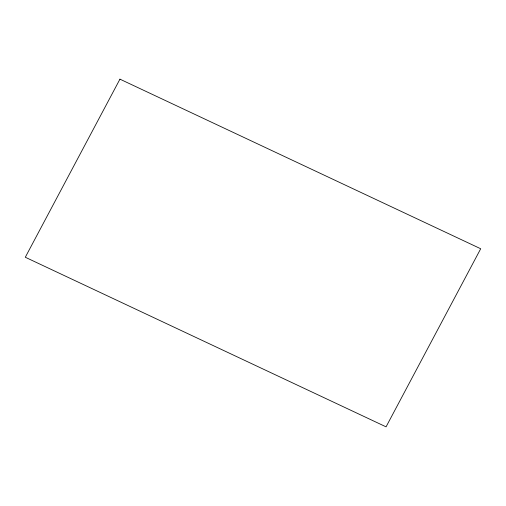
<?xml version="1.0" encoding="UTF-8"?>
<svg xmlns="http://www.w3.org/2000/svg" width="506" height="506" viewBox="0 0 506 506"><rect width="100%" height="100%" fill="white"/><g stroke="black" fill="none" stroke-linecap="round" stroke-linejoin="round"><path stroke-width="0.76" d="M119.941 79.157L25.3 257.25L386.059 426.843L480.7 248.75L119.941 79.157"/></g></svg>
